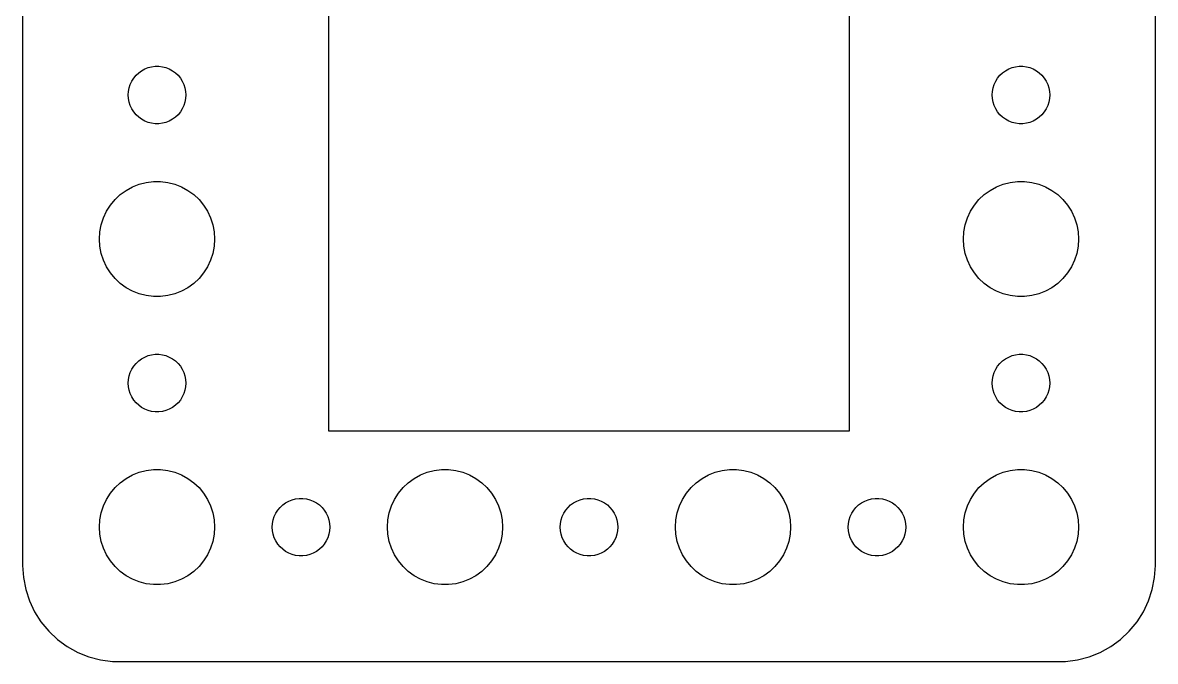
# Model space of a CAD drawing. Header units: metres. Extents: x -30 to 30, y 383 to 793.
# Drawn here: x -29.5 to 29.5, y 635 to 668.3 of the extents above; entities that cross this region are included whole.
import ezdxf

# ---------------------------------------------------------------- set-up
doc = ezdxf.new("R2010")
doc.units = ezdxf.units.M

msp = doc.modelspace()

# ---------------------------------------------------------------- linework, layer by layer
for p, q in [((-13.5542, 647), (-13.5542, 708.99)), ((13.5542, 708.99), (13.5542, 647)), ((-29.5, 704), (-29.5, 640)), ((29.5, 640), (29.5, 704)), ((-23.7135, 665.382), (-23.5934, 665.527)), ((-23.5934, 665.527), (-23.4561, 665.656)), ((-23.4561, 665.656), (-23.3037, 665.766)), ((-23.3037, 665.766), (-23.1387, 665.857)), ((-23.1387, 665.857), (-22.9635, 665.927)), ((-22.9635, 665.927), (-22.7811, 665.973)), ((-22.7811, 665.973), (-22.5942, 665.997)), ((-22.5942, 665.997), (-22.4058, 665.997)), ((-22.4058, 665.997), (-22.2189, 665.973)), ((-22.2189, 665.973), (-22.0365, 665.927)), ((-22.0365, 665.927), (-21.8613, 665.857)), ((-21.8613, 665.857), (-21.6963, 665.766)), ((-21.6963, 665.766), (-21.5439, 665.656)), ((-21.5439, 665.656), (-21.4065, 665.527)), ((-21.4065, 665.527), (-21.2865, 665.382)), ((21.2865, 665.382), (21.4065, 665.527)), ((21.4065, 665.527), (21.5439, 665.656)), ((21.5439, 665.656), (21.6963, 665.766)), ((21.6963, 665.766), (21.8613, 665.857)), ((21.8613, 665.857), (22.0365, 665.927)), ((22.0365, 665.927), (22.2189, 665.973)), ((22.2189, 665.973), (22.4058, 665.997)), ((22.4058, 665.997), (22.5942, 665.997)), ((22.5942, 665.997), (22.7811, 665.973)), ((22.7811, 665.973), (22.9635, 665.927)), ((22.9635, 665.927), (23.1387, 665.857)), ((23.1387, 665.857), (23.3037, 665.766)), ((23.3037, 665.766), (23.4561, 665.656)), ((23.4561, 665.656), (23.5934, 665.527)), ((23.5934, 665.527), (23.7135, 665.382)), ((-23.9529, 664.873), (-23.8947, 665.052)), ((-23.8947, 665.052), (-23.8145, 665.223)), ((-23.8145, 665.223), (-23.7135, 665.382)), ((-21.2865, 665.382), (-21.1855, 665.223)), ((-21.1855, 665.223), (-21.1053, 665.052)), ((-21.1053, 665.052), (-21.0471, 664.873)), ((21.0471, 664.873), (21.1053, 665.052)), ((21.1053, 665.052), (21.1855, 665.223)), ((21.1855, 665.223), (21.2865, 665.382)), ((23.7135, 665.382), (23.8145, 665.223)), ((23.8145, 665.223), (23.8947, 665.052)), ((23.8947, 665.052), (23.9529, 664.873)), ((-24, 664.5), (-23.9882, 664.688)), ((-23.9882, 664.312), (-24, 664.5)), ((-23.9882, 664.688), (-23.9529, 664.873)), ((-21.0471, 664.873), (-21.0118, 664.688)), ((-21.0118, 664.688), (-21, 664.5)), ((-21, 664.5), (-21.0118, 664.312)), ((21, 664.5), (21.0118, 664.688)), ((21.0118, 664.312), (21, 664.5)), ((21.0118, 664.688), (21.0471, 664.873)), ((23.9529, 664.873), (23.9882, 664.688)), ((23.9882, 664.688), (24, 664.5)), ((24, 664.5), (23.9882, 664.312)), ((-23.9529, 664.127), (-23.9882, 664.312)), ((-23.8947, 663.948), (-23.9529, 664.127)), ((-23.8145, 663.777), (-23.8947, 663.948)), ((-23.7135, 663.618), (-23.8145, 663.777)), ((-21.1855, 663.777), (-21.2865, 663.618)), ((-21.1053, 663.948), (-21.1855, 663.777)), ((-21.0471, 664.127), (-21.1053, 663.948)), ((-21.0118, 664.312), (-21.0471, 664.127)), ((21.0471, 664.127), (21.0118, 664.312)), ((21.1053, 663.948), (21.0471, 664.127)), ((21.1855, 663.777), (21.1053, 663.948)), ((21.2865, 663.618), (21.1855, 663.777)), ((23.8145, 663.777), (23.7135, 663.618)), ((23.8947, 663.948), (23.8145, 663.777)), ((23.9529, 664.127), (23.8947, 663.948)), ((23.9882, 664.312), (23.9529, 664.127)), ((-23.5934, 663.473), (-23.7135, 663.618)), ((-23.4561, 663.344), (-23.5934, 663.473)), ((-23.3037, 663.234), (-23.4561, 663.344)), ((-23.1387, 663.143), (-23.3037, 663.234)), ((-21.6963, 663.234), (-21.8613, 663.143)), ((-21.5439, 663.344), (-21.6963, 663.234)), ((-21.4065, 663.473), (-21.5439, 663.344)), ((-21.2865, 663.618), (-21.4065, 663.473)), ((21.4065, 663.473), (21.2865, 663.618)), ((21.5439, 663.344), (21.4065, 663.473)), ((21.6963, 663.234), (21.5439, 663.344)), ((21.8613, 663.143), (21.6963, 663.234)), ((23.3037, 663.234), (23.1387, 663.143)), ((23.4561, 663.344), (23.3037, 663.234)), ((23.5934, 663.473), (23.4561, 663.344)), ((23.7135, 663.618), (23.5934, 663.473)), ((-22.9635, 663.073), (-23.1387, 663.143)), ((-22.7811, 663.027), (-22.9635, 663.073)), ((-22.5942, 663.003), (-22.7811, 663.027)), ((-22.4058, 663.003), (-22.5942, 663.003)), ((-22.2189, 663.027), (-22.4058, 663.003)), ((-22.0365, 663.073), (-22.2189, 663.027)), ((-21.8613, 663.143), (-22.0365, 663.073)), ((22.0365, 663.073), (21.8613, 663.143)), ((22.2189, 663.027), (22.0365, 663.073)), ((22.4058, 663.003), (22.2189, 663.027)), ((22.5942, 663.003), (22.4058, 663.003)), ((22.7811, 663.027), (22.5942, 663.003)), ((22.9635, 663.073), (22.7811, 663.027)), ((23.1387, 663.143), (22.9635, 663.073)), ((-24.1075, 659.533), (-23.7773, 659.714)), ((-23.7773, 659.714), (-23.427, 659.853)), ((-23.427, 659.853), (-23.0621, 659.947)), ((-23.0621, 659.947), (-22.6884, 659.994)), ((-22.6884, 659.994), (-22.3116, 659.994)), ((-22.3116, 659.994), (-21.9379, 659.947)), ((-21.9379, 659.947), (-21.5729, 659.853)), ((-21.5729, 659.853), (-21.2227, 659.714)), ((-21.2227, 659.714), (-20.8925, 659.533)), ((20.8925, 659.533), (21.2227, 659.714)), ((21.2227, 659.714), (21.5729, 659.853)), ((21.5729, 659.853), (21.9379, 659.947)), ((21.9379, 659.947), (22.3116, 659.994)), ((22.3116, 659.994), (22.6884, 659.994)), ((22.6884, 659.994), (23.0621, 659.947)), ((23.0621, 659.947), (23.427, 659.853)), ((23.427, 659.853), (23.7773, 659.714)), ((23.7773, 659.714), (24.1075, 659.533)), ((-24.927, 658.763), (-24.6869, 659.054)), ((-24.6869, 659.054), (-24.4123, 659.312)), ((-24.4123, 659.312), (-24.1075, 659.533)), ((-20.8925, 659.533), (-20.5877, 659.312)), ((-20.5877, 659.312), (-20.3131, 659.054)), ((-20.3131, 659.054), (-20.0729, 658.763)), ((20.0729, 658.763), (20.3131, 659.054)), ((20.3131, 659.054), (20.5877, 659.312)), ((20.5877, 659.312), (20.8925, 659.533)), ((24.1075, 659.533), (24.4123, 659.312)), ((24.4123, 659.312), (24.6869, 659.054)), ((24.6869, 659.054), (24.927, 658.763)), ((-25.2893, 658.104), (-25.1289, 658.445)), ((-25.1289, 658.445), (-24.927, 658.763)), ((-20.0729, 658.763), (-19.8711, 658.445)), ((-19.8711, 658.445), (-19.7107, 658.104)), ((19.7107, 658.104), (19.8711, 658.445)), ((19.8711, 658.445), (20.0729, 658.763)), ((24.927, 658.763), (25.1289, 658.445)), ((25.1289, 658.445), (25.2893, 658.104)), ((-25.4057, 657.746), (-25.2893, 658.104)), ((-19.7107, 658.104), (-19.5942, 657.746)), ((19.5942, 657.746), (19.7107, 658.104)), ((25.2893, 658.104), (25.4057, 657.746)), ((-25.5, 657), (-25.4763, 657.376)), ((-25.4763, 657.376), (-25.4057, 657.746)), ((-19.5942, 657.746), (-19.5237, 657.376)), ((-19.5237, 657.376), (-19.5, 657)), ((19.5, 657), (19.5237, 657.376)), ((19.5237, 657.376), (19.5942, 657.746)), ((25.4057, 657.746), (25.4763, 657.376)), ((25.4763, 657.376), (25.5, 657)), ((-25.4763, 656.624), (-25.5, 657)), ((-19.5, 657), (-19.5237, 656.624)), ((19.5237, 656.624), (19.5, 657)), ((25.5, 657), (25.4763, 656.624)), ((-25.4057, 656.254), (-25.4763, 656.624)), ((-25.2893, 655.896), (-25.4057, 656.254)), ((-19.5942, 656.254), (-19.7107, 655.896)), ((-19.5237, 656.624), (-19.5942, 656.254)), ((19.5942, 656.254), (19.5237, 656.624)), ((19.7107, 655.896), (19.5942, 656.254)), ((25.4057, 656.254), (25.2893, 655.896)), ((25.4763, 656.624), (25.4057, 656.254)), ((-25.1289, 655.555), (-25.2893, 655.896)), ((-24.927, 655.237), (-25.1289, 655.555)), ((-19.8711, 655.555), (-20.0729, 655.237)), ((-19.7107, 655.896), (-19.8711, 655.555)), ((19.8711, 655.555), (19.7107, 655.896)), ((20.0729, 655.237), (19.8711, 655.555)), ((25.1289, 655.555), (24.927, 655.237)), ((25.2893, 655.896), (25.1289, 655.555)), ((-24.6869, 654.946), (-24.927, 655.237)), ((-24.4123, 654.688), (-24.6869, 654.946)), ((-20.3131, 654.946), (-20.5877, 654.688)), ((-20.0729, 655.237), (-20.3131, 654.946)), ((20.3131, 654.946), (20.0729, 655.237)), ((20.5877, 654.688), (20.3131, 654.946)), ((24.6869, 654.946), (24.4123, 654.688)), ((24.927, 655.237), (24.6869, 654.946)), ((-24.1075, 654.467), (-24.4123, 654.688)), ((-23.7773, 654.286), (-24.1075, 654.467)), ((-20.8925, 654.467), (-21.2227, 654.286)), ((-20.5877, 654.688), (-20.8925, 654.467)), ((20.8925, 654.467), (20.5877, 654.688)), ((21.2227, 654.286), (20.8925, 654.467)), ((24.1075, 654.467), (23.7773, 654.286)), ((24.4123, 654.688), (24.1075, 654.467)), ((-23.427, 654.147), (-23.7773, 654.286)), ((-23.0621, 654.053), (-23.427, 654.147)), ((-22.6884, 654.006), (-23.0621, 654.053)), ((-22.3116, 654.006), (-22.6884, 654.006)), ((-21.9379, 654.053), (-22.3116, 654.006)), ((-21.5729, 654.147), (-21.9379, 654.053)), ((-21.2227, 654.286), (-21.5729, 654.147)), ((21.5729, 654.147), (21.2227, 654.286)), ((21.9379, 654.053), (21.5729, 654.147)), ((22.3116, 654.006), (21.9379, 654.053)), ((22.6884, 654.006), (22.3116, 654.006)), ((23.0621, 654.053), (22.6884, 654.006)), ((23.427, 654.147), (23.0621, 654.053)), ((23.7773, 654.286), (23.427, 654.147)), ((-23.3037, 650.766), (-23.1387, 650.857)), ((-23.1387, 650.857), (-22.9635, 650.927)), ((-22.9635, 650.927), (-22.7811, 650.973)), ((-22.7811, 650.973), (-22.5942, 650.997)), ((-22.5942, 650.997), (-22.4058, 650.997)), ((-22.4058, 650.997), (-22.2189, 650.973)), ((-22.2189, 650.973), (-22.0365, 650.927)), ((-22.0365, 650.927), (-21.8613, 650.857)), ((-21.8613, 650.857), (-21.6963, 650.766)), ((21.6963, 650.766), (21.8613, 650.857)), ((21.8613, 650.857), (22.0365, 650.927)), ((22.0365, 650.927), (22.2189, 650.973)), ((22.2189, 650.973), (22.4058, 650.997)), ((22.4058, 650.997), (22.5942, 650.997)), ((22.5942, 650.997), (22.7811, 650.973)), ((22.7811, 650.973), (22.9635, 650.927)), ((22.9635, 650.927), (23.1387, 650.857)), ((23.1387, 650.857), (23.3037, 650.766)), ((-23.8947, 650.052), (-23.8145, 650.223)), ((-23.8145, 650.223), (-23.7135, 650.382)), ((-23.7135, 650.382), (-23.5934, 650.527)), ((-23.5934, 650.527), (-23.4561, 650.656)), ((-23.4561, 650.656), (-23.3037, 650.766)), ((-21.6963, 650.766), (-21.5439, 650.656)), ((-21.5439, 650.656), (-21.4065, 650.527)), ((-21.4065, 650.527), (-21.2865, 650.382)), ((-21.2865, 650.382), (-21.1855, 650.223)), ((-21.1855, 650.223), (-21.1053, 650.052)), ((21.1053, 650.052), (21.1855, 650.223)), ((21.1855, 650.223), (21.2865, 650.382)), ((21.2865, 650.382), (21.4065, 650.527)), ((21.4065, 650.527), (21.5439, 650.656)), ((21.5439, 650.656), (21.6963, 650.766)), ((23.3037, 650.766), (23.4561, 650.656)), ((23.4561, 650.656), (23.5934, 650.527)), ((23.5934, 650.527), (23.7135, 650.382)), ((23.7135, 650.382), (23.8145, 650.223)), ((23.8145, 650.223), (23.8947, 650.052)), ((-24, 649.5), (-23.9882, 649.688)), ((-23.9882, 649.688), (-23.9529, 649.873)), ((-23.9529, 649.873), (-23.8947, 650.052)), ((-21.1053, 650.052), (-21.0471, 649.873)), ((-21.0471, 649.873), (-21.0118, 649.688)), ((-21.0118, 649.688), (-21, 649.5)), ((21, 649.5), (21.0118, 649.688)), ((21.0118, 649.688), (21.0471, 649.873)), ((21.0471, 649.873), (21.1053, 650.052)), ((23.8947, 650.052), (23.9529, 649.873)), ((23.9529, 649.873), (23.9882, 649.688)), ((23.9882, 649.688), (24, 649.5)), ((-23.9882, 649.312), (-24, 649.5)), ((-23.9529, 649.127), (-23.9882, 649.312)), ((-23.8947, 648.948), (-23.9529, 649.127)), ((-21.0471, 649.127), (-21.1053, 648.948)), ((-21.0118, 649.312), (-21.0471, 649.127)), ((-21, 649.5), (-21.0118, 649.312)), ((21.0118, 649.312), (21, 649.5)), ((21.0471, 649.127), (21.0118, 649.312)), ((21.1053, 648.948), (21.0471, 649.127)), ((23.9529, 649.127), (23.8947, 648.948)), ((23.9882, 649.312), (23.9529, 649.127)), ((24, 649.5), (23.9882, 649.312)), ((-23.8145, 648.777), (-23.8947, 648.948)), ((-23.7135, 648.618), (-23.8145, 648.777)), ((-23.5934, 648.473), (-23.7135, 648.618)), ((-23.4561, 648.344), (-23.5934, 648.473)), ((-21.4065, 648.473), (-21.5439, 648.344)), ((-21.2865, 648.618), (-21.4065, 648.473)), ((-21.1855, 648.777), (-21.2865, 648.618)), ((-21.1053, 648.948), (-21.1855, 648.777)), ((21.1855, 648.777), (21.1053, 648.948)), ((21.2865, 648.618), (21.1855, 648.777)), ((21.4065, 648.473), (21.2865, 648.618)), ((21.5439, 648.344), (21.4065, 648.473)), ((23.5934, 648.473), (23.4561, 648.344)), ((23.7135, 648.618), (23.5934, 648.473)), ((23.8145, 648.777), (23.7135, 648.618)), ((23.8947, 648.948), (23.8145, 648.777)), ((-23.3037, 648.234), (-23.4561, 648.344)), ((-23.1387, 648.143), (-23.3037, 648.234)), ((-22.9635, 648.073), (-23.1387, 648.143)), ((-22.7811, 648.027), (-22.9635, 648.073)), ((-22.5942, 648.003), (-22.7811, 648.027)), ((-22.4058, 648.003), (-22.5942, 648.003)), ((-22.2189, 648.027), (-22.4058, 648.003)), ((-22.0365, 648.073), (-22.2189, 648.027)), ((-21.8613, 648.143), (-22.0365, 648.073)), ((-21.6963, 648.234), (-21.8613, 648.143)), ((-21.5439, 648.344), (-21.6963, 648.234)), ((21.6963, 648.234), (21.5439, 648.344)), ((21.8613, 648.143), (21.6963, 648.234)), ((22.0365, 648.073), (21.8613, 648.143)), ((22.2189, 648.027), (22.0365, 648.073)), ((22.4058, 648.003), (22.2189, 648.027)), ((22.5942, 648.003), (22.4058, 648.003)), ((22.7811, 648.027), (22.5942, 648.003)), ((22.9635, 648.073), (22.7811, 648.027)), ((23.1387, 648.143), (22.9635, 648.073)), ((23.3037, 648.234), (23.1387, 648.143)), ((23.4561, 648.344), (23.3037, 648.234)), ((13.5542, 647), (-13.5542, 647)), ((-23.427, 644.853), (-23.0621, 644.947)), ((-23.0621, 644.947), (-22.6884, 644.994)), ((-22.6884, 644.994), (-22.3116, 644.994)), ((-22.3116, 644.994), (-21.9379, 644.947)), ((-21.9379, 644.947), (-21.5729, 644.853)), ((-8.42705, 644.853), (-8.06213, 644.947)), ((-8.06213, 644.947), (-7.68837, 644.994)), ((-7.68837, 644.994), (-7.31161, 644.994)), ((-7.31161, 644.994), (-6.93785, 644.947)), ((-6.93785, 644.947), (-6.57294, 644.853)), ((6.57294, 644.853), (6.93785, 644.947)), ((6.93785, 644.947), (7.31161, 644.994)), ((7.31161, 644.994), (7.68837, 644.994)), ((7.68837, 644.994), (8.06213, 644.947)), ((8.06213, 644.947), (8.42705, 644.853)), ((21.5729, 644.853), (21.9379, 644.947)), ((21.9379, 644.947), (22.3116, 644.994)), ((22.3116, 644.994), (22.6884, 644.994)), ((22.6884, 644.994), (23.0621, 644.947)), ((23.0621, 644.947), (23.427, 644.853)), ((-24.6869, 644.054), (-24.4123, 644.312)), ((-24.4123, 644.312), (-24.1075, 644.533)), ((-24.1075, 644.533), (-23.7773, 644.714)), ((-23.7773, 644.714), (-23.427, 644.853)), ((-21.5729, 644.853), (-21.2227, 644.714)), ((-21.2227, 644.714), (-20.8925, 644.533)), ((-20.8925, 644.533), (-20.5877, 644.312)), ((-20.5877, 644.312), (-20.3131, 644.054)), ((-9.6869, 644.054), (-9.41226, 644.312)), ((-9.41226, 644.312), (-9.10747, 644.533)), ((-9.10747, 644.533), (-8.77733, 644.714)), ((-8.77733, 644.714), (-8.42705, 644.853)), ((-6.57294, 644.853), (-6.22266, 644.714)), ((-6.22266, 644.714), (-5.89252, 644.533)), ((-5.89252, 644.533), (-5.58772, 644.312)), ((-5.58772, 644.312), (-5.31308, 644.054)), ((5.31308, 644.054), (5.58772, 644.312)), ((5.58772, 644.312), (5.89252, 644.533)), ((5.89252, 644.533), (6.22266, 644.714)), ((6.22266, 644.714), (6.57294, 644.853)), ((8.42705, 644.853), (8.77733, 644.714)), ((8.77733, 644.714), (9.10747, 644.533)), ((9.10747, 644.533), (9.41226, 644.312)), ((9.41226, 644.312), (9.6869, 644.054)), ((20.3131, 644.054), (20.5877, 644.312)), ((20.5877, 644.312), (20.8925, 644.533)), ((20.8925, 644.533), (21.2227, 644.714)), ((21.2227, 644.714), (21.5729, 644.853)), ((23.427, 644.853), (23.7773, 644.714)), ((23.7773, 644.714), (24.1075, 644.533)), ((24.1075, 644.533), (24.4123, 644.312)), ((24.4123, 644.312), (24.6869, 644.054)), ((-25.1289, 643.445), (-24.927, 643.763)), ((-24.927, 643.763), (-24.6869, 644.054)), ((-20.3131, 644.054), (-20.0729, 643.763)), ((-20.0729, 643.763), (-19.8711, 643.445)), ((-10.1289, 643.445), (-9.92705, 643.763)), ((-9.92705, 643.763), (-9.6869, 644.054)), ((-5.31308, 644.054), (-5.07294, 643.763)), ((-5.07294, 643.763), (-4.87108, 643.445)), ((4.87108, 643.445), (5.07294, 643.763)), ((5.07294, 643.763), (5.31308, 644.054)), ((9.6869, 644.054), (9.92705, 643.763)), ((9.92705, 643.763), (10.1289, 643.445)), ((19.8711, 643.445), (20.0729, 643.763)), ((20.0729, 643.763), (20.3131, 644.054)), ((24.6869, 644.054), (24.927, 643.763)), ((24.927, 643.763), (25.1289, 643.445)), ((-25.4057, 642.746), (-25.2893, 643.104)), ((-25.2893, 643.104), (-25.1289, 643.445)), ((-19.8711, 643.445), (-19.7107, 643.104)), ((-19.7107, 643.104), (-19.5942, 642.746)), ((-16.0934, 643.027), (-15.9561, 643.156)), ((-15.9561, 643.156), (-15.8037, 643.266)), ((-15.8037, 643.266), (-15.6387, 643.357)), ((-15.6387, 643.357), (-15.4635, 643.427)), ((-15.4635, 643.427), (-15.2811, 643.473)), ((-15.2811, 643.473), (-15.0942, 643.497)), ((-15.0942, 643.497), (-14.9058, 643.497)), ((-14.9058, 643.497), (-14.7189, 643.473)), ((-14.7189, 643.473), (-14.5365, 643.427)), ((-14.5365, 643.427), (-14.3613, 643.357)), ((-14.3613, 643.357), (-14.1963, 643.266)), ((-14.1963, 643.266), (-14.0439, 643.156)), ((-14.0439, 643.156), (-13.9065, 643.027)), ((-10.4057, 642.746), (-10.2893, 643.104)), ((-10.2893, 643.104), (-10.1289, 643.445)), ((-4.87108, 643.445), (-4.71066, 643.104)), ((-4.71066, 643.104), (-4.59424, 642.746)), ((-1.09344, 643.027), (-0.95613, 643.156)), ((-0.95613, 643.156), (-0.80373, 643.266)), ((-0.80373, 643.266), (-0.63866, 643.357)), ((-0.63866, 643.357), (-0.46352, 643.427)), ((-0.46352, 643.427), (-0.28107, 643.473)), ((-0.28107, 643.473), (-0.09418, 643.497)), ((-0.09418, 643.497), (0.09418, 643.497)), ((0.09418, 643.497), (0.28107, 643.473)), ((0.28107, 643.473), (0.46352, 643.427)), ((0.46352, 643.427), (0.63866, 643.357)), ((0.63866, 643.357), (0.80373, 643.266)), ((0.80373, 643.266), (0.95613, 643.156)), ((0.95613, 643.156), (1.09344, 643.027)), ((4.59424, 642.746), (4.71066, 643.104)), ((4.71066, 643.104), (4.87108, 643.445)), ((10.1289, 643.445), (10.2893, 643.104)), ((10.2893, 643.104), (10.4057, 642.746)), ((13.9065, 643.027), (14.0439, 643.156)), ((14.0439, 643.156), (14.1963, 643.266)), ((14.1963, 643.266), (14.3613, 643.357)), ((14.3613, 643.357), (14.5365, 643.427)), ((14.5365, 643.427), (14.7189, 643.473)), ((14.7189, 643.473), (14.9058, 643.497)), ((14.9058, 643.497), (15.0942, 643.497)), ((15.0942, 643.497), (15.2811, 643.473)), ((15.2811, 643.473), (15.4635, 643.427)), ((15.4635, 643.427), (15.6387, 643.357)), ((15.6387, 643.357), (15.8037, 643.266)), ((15.8037, 643.266), (15.9561, 643.156)), ((15.9561, 643.156), (16.0934, 643.027)), ((19.5942, 642.746), (19.7107, 643.104)), ((19.7107, 643.104), (19.8711, 643.445)), ((25.1289, 643.445), (25.2893, 643.104)), ((25.2893, 643.104), (25.4057, 642.746)), ((-25.4763, 642.376), (-25.4057, 642.746)), ((-19.5942, 642.746), (-19.5237, 642.376)), ((-16.4529, 642.373), (-16.3947, 642.552)), ((-16.3947, 642.552), (-16.3145, 642.723)), ((-16.3145, 642.723), (-16.2135, 642.882)), ((-16.2135, 642.882), (-16.0934, 643.027)), ((-13.9065, 643.027), (-13.7865, 642.882)), ((-13.7865, 642.882), (-13.6855, 642.723)), ((-13.6855, 642.723), (-13.6053, 642.552)), ((-13.6053, 642.552), (-13.5471, 642.373)), ((-10.4763, 642.376), (-10.4057, 642.746)), ((-4.59424, 642.746), (-4.52365, 642.376)), ((-1.45287, 642.373), (-1.39465, 642.552)), ((-1.39465, 642.552), (-1.31445, 642.723)), ((-1.31445, 642.723), (-1.21352, 642.882)), ((-1.21352, 642.882), (-1.09344, 643.027)), ((1.09344, 643.027), (1.21352, 642.882)), ((1.21352, 642.882), (1.31445, 642.723)), ((1.31445, 642.723), (1.39465, 642.552)), ((1.39465, 642.552), (1.45287, 642.373)), ((4.52365, 642.376), (4.59424, 642.746)), ((10.4057, 642.746), (10.4763, 642.376)), ((13.5471, 642.373), (13.6053, 642.552)), ((13.6053, 642.552), (13.6855, 642.723)), ((13.6855, 642.723), (13.7865, 642.882)), ((13.7865, 642.882), (13.9065, 643.027)), ((16.0934, 643.027), (16.2135, 642.882)), ((16.2135, 642.882), (16.3145, 642.723)), ((16.3145, 642.723), (16.3947, 642.552)), ((16.3947, 642.552), (16.4529, 642.373)), ((19.5237, 642.376), (19.5942, 642.746)), ((25.4057, 642.746), (25.4763, 642.376)), ((-25.5, 642), (-25.4763, 642.376)), ((-25.4763, 641.624), (-25.5, 642)), ((-19.5237, 642.376), (-19.5, 642)), ((-19.5, 642), (-19.5237, 641.624)), ((-16.5, 642), (-16.4882, 642.188)), ((-16.4882, 641.812), (-16.5, 642)), ((-16.4882, 642.188), (-16.4529, 642.373)), ((-13.5471, 642.373), (-13.5118, 642.188)), ((-13.5118, 642.188), (-13.5, 642)), ((-13.5, 642), (-13.5118, 641.812)), ((-10.5, 642), (-10.4763, 642.376)), ((-10.4763, 641.624), (-10.5, 642)), ((-4.52365, 642.376), (-4.5, 642)), ((-4.5, 642), (-4.52365, 641.624)), ((-1.5, 642), (-1.48816, 642.188)), ((-1.48816, 641.812), (-1.5, 642)), ((-1.48816, 642.188), (-1.45287, 642.373)), ((1.45287, 642.373), (1.48816, 642.188)), ((1.48816, 642.188), (1.5, 642)), ((1.5, 642), (1.48816, 641.812)), ((4.5, 642), (4.52365, 642.376)), ((4.52365, 641.624), (4.5, 642)), ((10.4763, 642.376), (10.5, 642)), ((10.5, 642), (10.4763, 641.624)), ((13.5, 642), (13.5118, 642.188)), ((13.5118, 641.812), (13.5, 642)), ((13.5118, 642.188), (13.5471, 642.373)), ((16.4529, 642.373), (16.4882, 642.188)), ((16.4882, 642.188), (16.5, 642)), ((16.5, 642), (16.4882, 641.812)), ((19.5, 642), (19.5237, 642.376)), ((19.5237, 641.624), (19.5, 642)), ((25.4763, 642.376), (25.5, 642)), ((25.5, 642), (25.4763, 641.624)), ((-25.4057, 641.254), (-25.4763, 641.624)), ((-19.5237, 641.624), (-19.5942, 641.254)), ((-16.4529, 641.627), (-16.4882, 641.812)), ((-16.3947, 641.448), (-16.4529, 641.627)), ((-16.3145, 641.277), (-16.3947, 641.448)), ((-13.6053, 641.448), (-13.6855, 641.277)), ((-13.5471, 641.627), (-13.6053, 641.448)), ((-13.5118, 641.812), (-13.5471, 641.627)), ((-10.4057, 641.254), (-10.4763, 641.624)), ((-4.52365, 641.624), (-4.59424, 641.254)), ((-1.45287, 641.627), (-1.48816, 641.812)), ((-1.39465, 641.448), (-1.45287, 641.627)), ((-1.31445, 641.277), (-1.39465, 641.448)), ((1.39465, 641.448), (1.31445, 641.277)), ((1.45287, 641.627), (1.39465, 641.448)), ((1.48816, 641.812), (1.45287, 641.627)), ((4.59424, 641.254), (4.52365, 641.624)), ((10.4763, 641.624), (10.4057, 641.254)), ((13.5471, 641.627), (13.5118, 641.812)), ((13.6053, 641.448), (13.5471, 641.627)), ((13.6855, 641.277), (13.6053, 641.448)), ((16.3947, 641.448), (16.3145, 641.277)), ((16.4529, 641.627), (16.3947, 641.448)), ((16.4882, 641.812), (16.4529, 641.627)), ((19.5942, 641.254), (19.5237, 641.624)), ((25.4763, 641.624), (25.4057, 641.254)), ((-25.2893, 640.896), (-25.4057, 641.254)), ((-25.1289, 640.555), (-25.2893, 640.896)), ((-19.7107, 640.896), (-19.8711, 640.555)), ((-19.5942, 641.254), (-19.7107, 640.896)), ((-16.2135, 641.118), (-16.3145, 641.277)), ((-16.0934, 640.973), (-16.2135, 641.118)), ((-15.9561, 640.844), (-16.0934, 640.973)), ((-15.8037, 640.734), (-15.9561, 640.844)), ((-14.0439, 640.844), (-14.1963, 640.734)), ((-13.9065, 640.973), (-14.0439, 640.844)), ((-13.7865, 641.118), (-13.9065, 640.973)), ((-13.6855, 641.277), (-13.7865, 641.118)), ((-10.2893, 640.896), (-10.4057, 641.254)), ((-10.1289, 640.555), (-10.2893, 640.896)), ((-4.71066, 640.896), (-4.87108, 640.555)), ((-4.59424, 641.254), (-4.71066, 640.896)), ((-1.21352, 641.118), (-1.31445, 641.277)), ((-1.09344, 640.973), (-1.21352, 641.118)), ((-0.95613, 640.844), (-1.09344, 640.973)), ((-0.80373, 640.734), (-0.95613, 640.844)), ((0.95613, 640.844), (0.80373, 640.734)), ((1.09344, 640.973), (0.95613, 640.844)), ((1.21352, 641.118), (1.09344, 640.973)), ((1.31445, 641.277), (1.21352, 641.118)), ((4.71066, 640.896), (4.59424, 641.254)), ((4.87108, 640.555), (4.71066, 640.896)), ((10.2893, 640.896), (10.1289, 640.555)), ((10.4057, 641.254), (10.2893, 640.896)), ((13.7865, 641.118), (13.6855, 641.277)), ((13.9065, 640.973), (13.7865, 641.118)), ((14.0439, 640.844), (13.9065, 640.973)), ((14.1963, 640.734), (14.0439, 640.844)), ((15.9561, 640.844), (15.8037, 640.734)), ((16.0934, 640.973), (15.9561, 640.844)), ((16.2135, 641.118), (16.0934, 640.973)), ((16.3145, 641.277), (16.2135, 641.118)), ((19.7107, 640.896), (19.5942, 641.254)), ((19.8711, 640.555), (19.7107, 640.896)), ((25.2893, 640.896), (25.1289, 640.555)), ((25.4057, 641.254), (25.2893, 640.896)), ((-24.927, 640.237), (-25.1289, 640.555)), ((-24.6869, 639.946), (-24.927, 640.237)), ((-20.0729, 640.237), (-20.3131, 639.946)), ((-19.8711, 640.555), (-20.0729, 640.237)), ((-15.6387, 640.643), (-15.8037, 640.734)), ((-15.4635, 640.573), (-15.6387, 640.643)), ((-15.2811, 640.527), (-15.4635, 640.573)), ((-15.0942, 640.503), (-15.2811, 640.527)), ((-14.9058, 640.503), (-15.0942, 640.503)), ((-14.7189, 640.527), (-14.9058, 640.503)), ((-14.5365, 640.573), (-14.7189, 640.527)), ((-14.3613, 640.643), (-14.5365, 640.573)), ((-14.1963, 640.734), (-14.3613, 640.643)), ((-9.92705, 640.237), (-10.1289, 640.555)), ((-9.6869, 639.946), (-9.92705, 640.237)), ((-5.07294, 640.237), (-5.31308, 639.946)), ((-4.87108, 640.555), (-5.07294, 640.237)), ((-0.63866, 640.643), (-0.80373, 640.734)), ((-0.46352, 640.573), (-0.63866, 640.643)), ((-0.28107, 640.527), (-0.46352, 640.573)), ((-0.09418, 640.503), (-0.28107, 640.527)), ((0.09418, 640.503), (-0.09418, 640.503)), ((0.28107, 640.527), (0.09418, 640.503)), ((0.46352, 640.573), (0.28107, 640.527)), ((0.63866, 640.643), (0.46352, 640.573)), ((0.80373, 640.734), (0.63866, 640.643)), ((5.07294, 640.237), (4.87108, 640.555)), ((5.31308, 639.946), (5.07294, 640.237)), ((9.92705, 640.237), (9.6869, 639.946)), ((10.1289, 640.555), (9.92705, 640.237)), ((14.3613, 640.643), (14.1963, 640.734)), ((14.5365, 640.573), (14.3613, 640.643)), ((14.7189, 640.527), (14.5365, 640.573)), ((14.9058, 640.503), (14.7189, 640.527)), ((15.0942, 640.503), (14.9058, 640.503)), ((15.2811, 640.527), (15.0942, 640.503)), ((15.4635, 640.573), (15.2811, 640.527)), ((15.6387, 640.643), (15.4635, 640.573)), ((15.8037, 640.734), (15.6387, 640.643)), ((20.0729, 640.237), (19.8711, 640.555)), ((20.3131, 639.946), (20.0729, 640.237)), ((24.927, 640.237), (24.6869, 639.946)), ((25.1289, 640.555), (24.927, 640.237)), ((-29.5, 640), (-29.4606, 639.373)), ((-24.4123, 639.688), (-24.6869, 639.946)), ((-24.1075, 639.467), (-24.4123, 639.688)), ((-20.5877, 639.688), (-20.8925, 639.467)), ((-20.3131, 639.946), (-20.5877, 639.688)), ((-9.41226, 639.688), (-9.6869, 639.946)), ((-9.10747, 639.467), (-9.41226, 639.688)), ((-5.58772, 639.688), (-5.89252, 639.467)), ((-5.31308, 639.946), (-5.58772, 639.688)), ((5.58772, 639.688), (5.31308, 639.946)), ((5.89252, 639.467), (5.58772, 639.688)), ((9.41226, 639.688), (9.10747, 639.467)), ((9.6869, 639.946), (9.41226, 639.688)), ((20.5877, 639.688), (20.3131, 639.946)), ((20.8925, 639.467), (20.5877, 639.688)), ((24.4123, 639.688), (24.1075, 639.467)), ((24.6869, 639.946), (24.4123, 639.688)), ((29.4606, 639.373), (29.5, 640)), ((-29.4606, 639.373), (-29.3429, 638.757)), ((-23.7773, 639.286), (-24.1075, 639.467)), ((-23.427, 639.147), (-23.7773, 639.286)), ((-23.0621, 639.053), (-23.427, 639.147)), ((-22.6884, 639.006), (-23.0621, 639.053)), ((-22.3116, 639.006), (-22.6884, 639.006)), ((-21.9379, 639.053), (-22.3116, 639.006)), ((-21.5729, 639.147), (-21.9379, 639.053)), ((-21.2227, 639.286), (-21.5729, 639.147)), ((-20.8925, 639.467), (-21.2227, 639.286)), ((-8.77733, 639.286), (-9.10747, 639.467)), ((-8.42705, 639.147), (-8.77733, 639.286)), ((-8.06213, 639.053), (-8.42705, 639.147)), ((-7.68837, 639.006), (-8.06213, 639.053)), ((-7.31161, 639.006), (-7.68837, 639.006)), ((-6.93785, 639.053), (-7.31161, 639.006)), ((-6.57294, 639.147), (-6.93785, 639.053)), ((-6.22266, 639.286), (-6.57294, 639.147)), ((-5.89252, 639.467), (-6.22266, 639.286)), ((6.22266, 639.286), (5.89252, 639.467)), ((6.57294, 639.147), (6.22266, 639.286)), ((6.93785, 639.053), (6.57294, 639.147)), ((7.31161, 639.006), (6.93785, 639.053)), ((7.68837, 639.006), (7.31161, 639.006)), ((8.06213, 639.053), (7.68837, 639.006)), ((8.42705, 639.147), (8.06213, 639.053)), ((8.77733, 639.286), (8.42705, 639.147)), ((9.10747, 639.467), (8.77733, 639.286)), ((21.2227, 639.286), (20.8925, 639.467)), ((21.5729, 639.147), (21.2227, 639.286)), ((21.9379, 639.053), (21.5729, 639.147)), ((22.3116, 639.006), (21.9379, 639.053)), ((22.6884, 639.006), (22.3116, 639.006)), ((23.0621, 639.053), (22.6884, 639.006)), ((23.427, 639.147), (23.0621, 639.053)), ((23.7773, 639.286), (23.427, 639.147)), ((24.1075, 639.467), (23.7773, 639.286)), ((29.3429, 638.757), (29.4606, 639.373)), ((-29.3429, 638.757), (-29.1489, 638.159)), ((29.1489, 638.159), (29.3429, 638.757)), ((-29.1489, 638.159), (-28.8815, 637.591)), ((28.8815, 637.591), (29.1489, 638.159)), ((-28.8815, 637.591), (-28.5451, 637.061)), ((28.5451, 637.061), (28.8815, 637.591)), ((-28.5451, 637.061), (-28.1448, 636.577)), ((28.1448, 636.577), (28.5451, 637.061)), ((-28.1448, 636.577), (-27.6871, 636.147)), ((-27.6871, 636.147), (-27.1791, 635.778)), ((27.1791, 635.778), (27.6871, 636.147)), ((27.6871, 636.147), (28.1448, 636.577)), ((-27.1791, 635.778), (-26.6289, 635.476)), ((-26.6289, 635.476), (-26.0451, 635.245)), ((26.0451, 635.245), (26.6289, 635.476)), ((26.6289, 635.476), (27.1791, 635.778)), ((-26.0451, 635.245), (-25.4369, 635.089)), ((-25.4369, 635.089), (-24.8139, 635.01)), ((-24.8139, 635.01), (24.8139, 635.01)), ((24.8139, 635.01), (25.4369, 635.089)), ((25.4369, 635.089), (26.0451, 635.245))]:
    msp.add_line(p, q)

doc.saveas('drawing.dxf')
